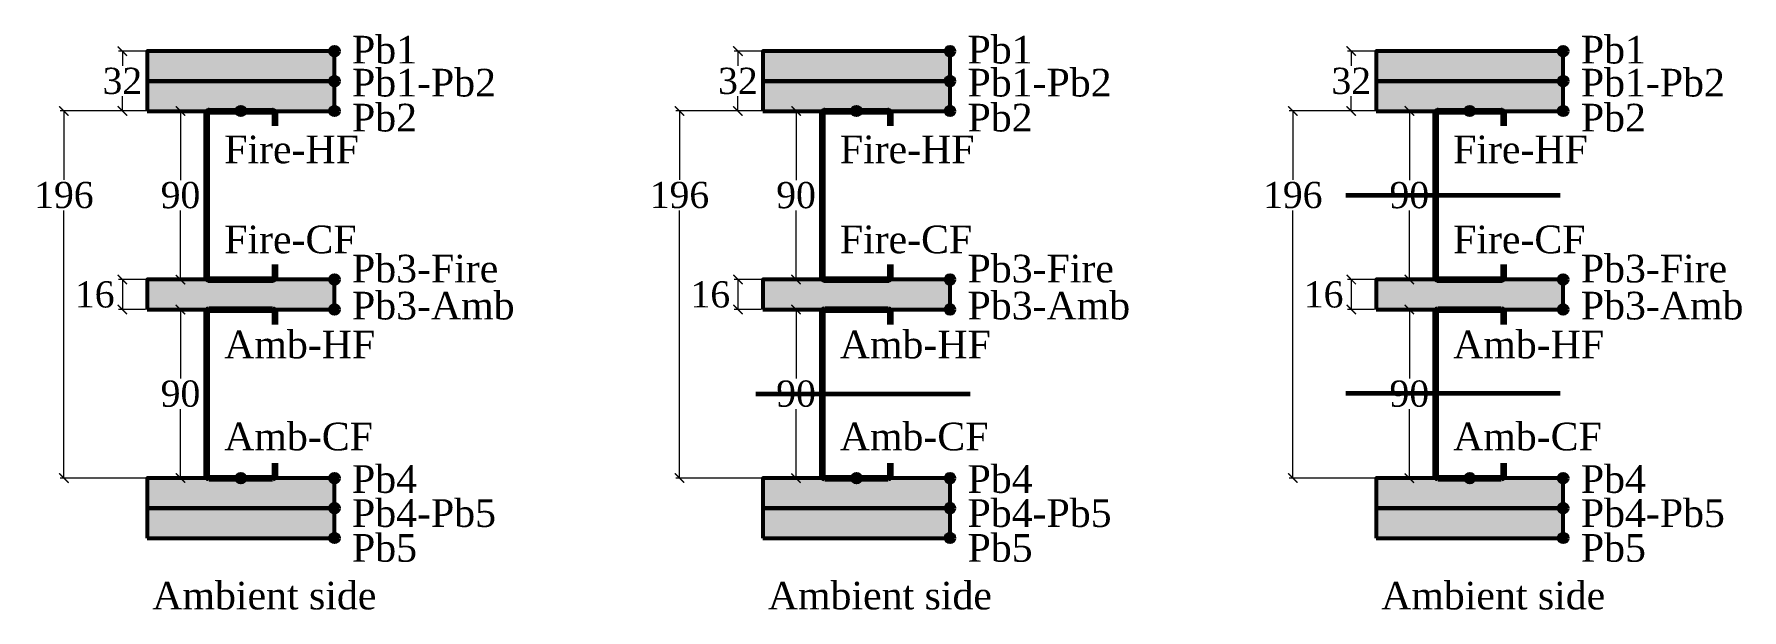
# Model space of a CAD drawing. Header units: millimetres. Extents: x 623 to 1535, y 50 to 1860.
# Drawn here: x 623 to 1535, y 673 to 980 of the extents above; entities that cross this region are included whole.
import ezdxf

# ---------------------------------------------------------------- set-up
doc = ezdxf.new("R2010")
doc.units = ezdxf.units.MM
doc.header["$PDMODE"] = 34
doc.layers.get('0').update_dxf_attribs({"lineweight": 9})
doc.layers.get('Defpoints').update_dxf_attribs({"color": 255})
doc.styles.get("Standard").update_dxf_attribs({"font": 'times.ttf'})
doc.linetypes.add('BATTING', pattern='A,0.00254,-2.54,[134,ltypeshp.shx,S=2.54,R=0,X=-2.54,Y=0],-5.08,[134,ltypeshp.shx,S=2.54,R=180,X=2.54,Y=0],-2.54', length=10.16254)
doc.dimstyles.new('Times new roman', dxfattribs={"dimtxt": 14, "dimasz": 5, "dimexe": 2, "dimexo": 1, "dimgap": 1, "dimtad": 0, "dimtih": 1, "dimtoh": 1, "dimtxsty": 'Standard', "dimblk": 'ARCHTICK', "dimcen": 0, "dimclrd": 256, "dimclre": 256, "dimadec": 0, "dimazin": 0, "dimtfac": 1, "dimtmove": 0, "dimatfit": 3, "dimfxl": 1, "dimlwd": -1, "dimlwe": -1, "dimarcsym": 0})

# ---------------------------------------------------------------- blocks, each defined once
blk = doc.blocks.new('Stud')
at = {"lineweight": 120}
for p, q in [((4630.24, 1668.85), (4630.24, 1756.35)), ((4631.49, 1757.6), (4665.24, 1757.6)), ((4666.49, 1756.35), (4666.49, 1749.6)), ((4666.49, 1675.6), (4666.49, 1668.85)), ((4631.49, 1667.6), (4665.24, 1667.6))]:
    blk.add_line(p, q, dxfattribs=at)
for centre, start, end in [((4631.49, 1756.35), 90, 180), ((4665.24, 1756.35), 0, 90), ((4631.49, 1668.85), 180, 270), ((4665.24, 1668.85), 270, 0)]:
    blk.add_arc(centre, 1.25, start, end, dxfattribs=at)
blk = doc.blocks.new('_ArchTick')
at = {"color": 0, "linetype": 'ByBlock', "const_width": 0.15}
blk.add_lwpolyline([(-0.5, -0.5), (0.5, 0.5)], dxfattribs=at)
blk = doc.blocks.new('*D208')
at = {"transparency": 16777216}
for p, q in [((715.29, 939.26), (698.95, 939.26)), ((700.95, 939.26), (700.95, 902.4)), ((700.95, 849.26), (700.95, 886.11)), ((715.29, 849.26), (698.95, 849.26))]:
    blk.add_line(p, q, dxfattribs=at)
at = {"layer": 'Defpoints', "color": 0, "lineweight": 53, "transparency": 16777216}
for p in [(716.29, 939.26), (700.95, 849.26), (716.29, 849.26)]:
    blk.add_point(p, dxfattribs=at)
at = {"transparency": 16777216, "xscale": 5, "yscale": 5, "zscale": 5}
for p, rotation in [((700.95, 939.26), 90), ((700.95, 849.26), 270)]:
    blk.add_blockref('_ArchTick', p, dxfattribs=dict(at, rotation=rotation))
at = {"color": 0, "lineweight": 53, "transparency": 16777216, "insert": (700.95, 894.26), "char_height": 14, "attachment_point": 5}
blk.add_mtext('90', dxfattribs=at)
blk = doc.blocks.new('*D209')
at = {"transparency": 16777216}
for p, q in [((715.29, 833.26), (698.95, 833.26)), ((700.95, 833.26), (700.95, 796.4)), ((700.95, 743.26), (700.95, 780.11)), ((715.29, 743.26), (698.95, 743.26))]:
    blk.add_line(p, q, dxfattribs=at)
at = {"layer": 'Defpoints', "color": 0, "lineweight": 53, "transparency": 16777216}
for p in [(716.29, 833.26), (700.95, 743.26), (716.29, 743.26)]:
    blk.add_point(p, dxfattribs=at)
at = {"transparency": 16777216, "xscale": 5, "yscale": 5, "zscale": 5}
for p, rotation in [((700.95, 833.26), 90), ((700.95, 743.26), 270)]:
    blk.add_blockref('_ArchTick', p, dxfattribs=dict(at, rotation=rotation))
at = {"color": 0, "lineweight": 53, "transparency": 16777216, "insert": (700.95, 788.26), "char_height": 14, "attachment_point": 5}
blk.add_mtext('90', dxfattribs=at)
blk = doc.blocks.new('*D210')
at = {"transparency": 16777216}
for p, q in [((682.17, 971.26), (667.9, 971.26)), ((669.9, 971.26), (669.9, 963.38)), ((669.9, 939.26), (669.9, 947.13)), ((682.17, 939.26), (667.9, 939.26))]:
    blk.add_line(p, q, dxfattribs=at)
at = {"layer": 'Defpoints', "color": 0, "lineweight": 53, "transparency": 16777216}
for p in [(683.17, 971.26), (669.9, 939.26), (683.17, 939.26)]:
    blk.add_point(p, dxfattribs=at)
at = {"transparency": 16777216, "xscale": 5, "yscale": 5, "zscale": 5}
for p, rotation in [((669.9, 971.26), 90), ((669.9, 939.26), 270)]:
    blk.add_blockref('_ArchTick', p, dxfattribs=dict(at, rotation=rotation))
at = {"color": 0, "lineweight": 53, "transparency": 16777216, "insert": (669.9, 955.26), "char_height": 14, "attachment_point": 5}
blk.add_mtext('32', dxfattribs=at)
blk = doc.blocks.new('*D211')
at = {"transparency": 16777216}
for p, q in [((682.17, 849.26), (667.9, 849.26)), ((669.9, 849.26), (669.9, 833.26)), ((682.17, 833.26), (667.9, 833.26))]:
    blk.add_line(p, q, dxfattribs=at)
at = {"layer": 'Defpoints', "color": 0, "lineweight": 53, "transparency": 16777216}
for p in [(683.17, 849.26), (669.9, 833.26), (683.17, 833.26)]:
    blk.add_point(p, dxfattribs=at)
at = {"transparency": 16777216, "xscale": 5, "yscale": 5, "zscale": 5}
for p, rotation in [((669.9, 849.26), 90), ((669.9, 833.26), 270)]:
    blk.add_blockref('_ArchTick', p, dxfattribs=dict(at, rotation=rotation))
at = {"color": 0, "lineweight": 53, "transparency": 16777216, "insert": (655.17, 841.24), "char_height": 14, "attachment_point": 5}
blk.add_mtext('16', dxfattribs=at)
blk = doc.blocks.new('*D212')
at = {"transparency": 16777216}
for p, q in [((1044.04, 939.26), (1027.7, 939.26)), ((1029.7, 939.26), (1029.7, 902.4)), ((1029.7, 849.26), (1029.7, 886.11)), ((1044.04, 849.26), (1027.7, 849.26))]:
    blk.add_line(p, q, dxfattribs=at)
at = {"layer": 'Defpoints', "color": 0, "lineweight": 53, "transparency": 16777216}
for p in [(1045.04, 939.26), (1029.7, 849.26), (1045.04, 849.26)]:
    blk.add_point(p, dxfattribs=at)
at = {"transparency": 16777216, "xscale": 5, "yscale": 5, "zscale": 5}
for p, rotation in [((1029.7, 939.26), 90), ((1029.7, 849.26), 270)]:
    blk.add_blockref('_ArchTick', p, dxfattribs=dict(at, rotation=rotation))
at = {"color": 0, "lineweight": 53, "transparency": 16777216, "insert": (1029.7, 894.26), "char_height": 14, "attachment_point": 5}
blk.add_mtext('90', dxfattribs=at)
blk = doc.blocks.new('*D213')
at = {"transparency": 16777216}
for p, q in [((1044.04, 833.26), (1027.7, 833.26)), ((1029.7, 833.26), (1029.7, 796.4)), ((1029.7, 743.26), (1029.7, 780.11)), ((1044.04, 743.26), (1027.7, 743.26))]:
    blk.add_line(p, q, dxfattribs=at)
at = {"layer": 'Defpoints', "color": 0, "lineweight": 53, "transparency": 16777216}
for p in [(1045.04, 833.26), (1029.7, 743.26), (1045.04, 743.26)]:
    blk.add_point(p, dxfattribs=at)
at = {"transparency": 16777216, "xscale": 5, "yscale": 5, "zscale": 5}
for p, rotation in [((1029.7, 833.26), 90), ((1029.7, 743.26), 270)]:
    blk.add_blockref('_ArchTick', p, dxfattribs=dict(at, rotation=rotation))
at = {"color": 0, "lineweight": 53, "transparency": 16777216, "insert": (1029.7, 788.26), "char_height": 14, "attachment_point": 5}
blk.add_mtext('90', dxfattribs=at)
blk = doc.blocks.new('*D214')
at = {"transparency": 16777216}
for p, q in [((1010.92, 971.26), (996.65, 971.26)), ((998.65, 971.26), (998.65, 963.38)), ((998.65, 939.26), (998.65, 947.13)), ((1010.92, 939.26), (996.65, 939.26))]:
    blk.add_line(p, q, dxfattribs=at)
at = {"layer": 'Defpoints', "color": 0, "lineweight": 53, "transparency": 16777216}
for p in [(1011.92, 971.26), (998.65, 939.26), (1011.92, 939.26)]:
    blk.add_point(p, dxfattribs=at)
at = {"transparency": 16777216, "xscale": 5, "yscale": 5, "zscale": 5}
for p, rotation in [((998.65, 971.26), 90), ((998.65, 939.26), 270)]:
    blk.add_blockref('_ArchTick', p, dxfattribs=dict(at, rotation=rotation))
at = {"color": 0, "lineweight": 53, "transparency": 16777216, "insert": (998.65, 955.26), "char_height": 14, "attachment_point": 5}
blk.add_mtext('32', dxfattribs=at)
blk = doc.blocks.new('*D215')
at = {"transparency": 16777216}
for p, q in [((1010.92, 849.26), (996.65, 849.26)), ((998.65, 849.26), (998.65, 833.26)), ((1010.92, 833.26), (996.65, 833.26))]:
    blk.add_line(p, q, dxfattribs=at)
at = {"layer": 'Defpoints', "color": 0, "lineweight": 53, "transparency": 16777216}
for p in [(1011.92, 849.26), (998.65, 833.26), (1011.92, 833.26)]:
    blk.add_point(p, dxfattribs=at)
at = {"transparency": 16777216, "xscale": 5, "yscale": 5, "zscale": 5}
for p, rotation in [((998.65, 849.26), 90), ((998.65, 833.26), 270)]:
    blk.add_blockref('_ArchTick', p, dxfattribs=dict(at, rotation=rotation))
at = {"color": 0, "lineweight": 53, "transparency": 16777216, "insert": (983.92, 841.24), "char_height": 14, "attachment_point": 5}
blk.add_mtext('16', dxfattribs=at)
blk = doc.blocks.new('*D216')
at = {"transparency": 16777216}
for p, q in [((1371.59, 939.26), (1355.24, 939.26)), ((1357.24, 939.26), (1357.24, 902.4)), ((1357.24, 849.26), (1357.24, 886.11)), ((1371.59, 849.26), (1355.24, 849.26))]:
    blk.add_line(p, q, dxfattribs=at)
at = {"layer": 'Defpoints', "color": 0, "lineweight": 53, "transparency": 16777216}
for p in [(1372.59, 939.26), (1357.24, 849.26), (1372.59, 849.26)]:
    blk.add_point(p, dxfattribs=at)
at = {"transparency": 16777216, "xscale": 5, "yscale": 5, "zscale": 5}
for p, rotation in [((1357.24, 939.26), 90), ((1357.24, 849.26), 270)]:
    blk.add_blockref('_ArchTick', p, dxfattribs=dict(at, rotation=rotation))
at = {"color": 0, "lineweight": 53, "transparency": 16777216, "insert": (1357.24, 894.26), "char_height": 14, "attachment_point": 5}
blk.add_mtext('90', dxfattribs=at)
blk = doc.blocks.new('*D217')
at = {"transparency": 16777216}
for p, q in [((1371.59, 833.26), (1355.24, 833.26)), ((1357.24, 833.26), (1357.24, 796.4)), ((1357.24, 743.26), (1357.24, 780.11)), ((1371.59, 743.26), (1355.24, 743.26))]:
    blk.add_line(p, q, dxfattribs=at)
at = {"layer": 'Defpoints', "color": 0, "lineweight": 53, "transparency": 16777216}
for p in [(1372.59, 833.26), (1357.24, 743.26), (1372.59, 743.26)]:
    blk.add_point(p, dxfattribs=at)
at = {"transparency": 16777216, "xscale": 5, "yscale": 5, "zscale": 5}
for p, rotation in [((1357.24, 833.26), 90), ((1357.24, 743.26), 270)]:
    blk.add_blockref('_ArchTick', p, dxfattribs=dict(at, rotation=rotation))
at = {"color": 0, "lineweight": 53, "transparency": 16777216, "insert": (1357.24, 788.26), "char_height": 14, "attachment_point": 5}
blk.add_mtext('90', dxfattribs=at)
blk = doc.blocks.new('*D218')
at = {"transparency": 16777216}
for p, q in [((1338.46, 971.26), (1324.2, 971.26)), ((1326.2, 971.26), (1326.2, 963.38)), ((1326.2, 939.26), (1326.2, 947.13)), ((1338.46, 939.26), (1324.2, 939.26))]:
    blk.add_line(p, q, dxfattribs=at)
at = {"layer": 'Defpoints', "color": 0, "lineweight": 53, "transparency": 16777216}
for p in [(1339.46, 971.26), (1326.2, 939.26), (1339.46, 939.26)]:
    blk.add_point(p, dxfattribs=at)
at = {"transparency": 16777216, "xscale": 5, "yscale": 5, "zscale": 5}
for p, rotation in [((1326.2, 971.26), 90), ((1326.2, 939.26), 270)]:
    blk.add_blockref('_ArchTick', p, dxfattribs=dict(at, rotation=rotation))
at = {"color": 0, "lineweight": 53, "transparency": 16777216, "insert": (1326.2, 955.26), "char_height": 14, "attachment_point": 5}
blk.add_mtext('32', dxfattribs=at)
blk = doc.blocks.new('*D219')
at = {"transparency": 16777216}
for p, q in [((1338.46, 849.26), (1324.2, 849.26)), ((1326.2, 849.26), (1326.2, 833.26)), ((1338.46, 833.26), (1324.2, 833.26))]:
    blk.add_line(p, q, dxfattribs=at)
at = {"layer": 'Defpoints', "color": 0, "lineweight": 53, "transparency": 16777216}
for p in [(1339.46, 849.26), (1326.2, 833.26), (1339.46, 833.26)]:
    blk.add_point(p, dxfattribs=at)
at = {"transparency": 16777216, "xscale": 5, "yscale": 5, "zscale": 5}
for p, rotation in [((1326.2, 849.26), 90), ((1326.2, 833.26), 270)]:
    blk.add_blockref('_ArchTick', p, dxfattribs=dict(at, rotation=rotation))
at = {"color": 0, "lineweight": 53, "transparency": 16777216, "insert": (1311.47, 841.24), "char_height": 14, "attachment_point": 5}
blk.add_mtext('16', dxfattribs=at)
blk = doc.blocks.new('*D241')
at = {"transparency": 16777216}
for p, q in [((682.17, 939.26), (636.69, 939.26)), ((638.69, 939.26), (638.69, 902.47)), ((638.69, 743.26), (638.69, 886.19)), ((682.17, 743.26), (636.69, 743.26))]:
    blk.add_line(p, q, dxfattribs=at)
at = {"layer": 'Defpoints', "color": 0, "lineweight": 53, "transparency": 16777216}
for p in [(683.17, 939.26), (638.69, 743.26), (683.17, 743.26)]:
    blk.add_point(p, dxfattribs=at)
at = {"transparency": 16777216, "xscale": 5, "yscale": 5, "zscale": 5}
for p, rotation in [((638.69, 939.26), 90), ((638.69, 743.26), 270)]:
    blk.add_blockref('_ArchTick', p, dxfattribs=dict(at, rotation=rotation))
at = {"color": 0, "lineweight": 53, "transparency": 16777216, "insert": (638.69, 894.33), "char_height": 14, "attachment_point": 5}
blk.add_mtext('196', dxfattribs=at)
blk = doc.blocks.new('*D242')
at = {"transparency": 16777216}
for p, q in [((1010.92, 939.26), (965.44, 939.26)), ((967.44, 939.26), (967.44, 902.47)), ((967.44, 743.26), (967.44, 886.19)), ((1010.92, 743.26), (965.44, 743.26))]:
    blk.add_line(p, q, dxfattribs=at)
at = {"layer": 'Defpoints', "color": 0, "lineweight": 53, "transparency": 16777216}
for p in [(1011.92, 939.26), (967.44, 743.26), (1011.92, 743.26)]:
    blk.add_point(p, dxfattribs=at)
at = {"transparency": 16777216, "xscale": 5, "yscale": 5, "zscale": 5}
for p, rotation in [((967.44, 939.26), 90), ((967.44, 743.26), 270)]:
    blk.add_blockref('_ArchTick', p, dxfattribs=dict(at, rotation=rotation))
at = {"color": 0, "lineweight": 53, "transparency": 16777216, "insert": (967.44, 894.33), "char_height": 14, "attachment_point": 5}
blk.add_mtext('196', dxfattribs=at)
blk = doc.blocks.new('*D243')
at = {"transparency": 16777216}
for p, q in [((1338.46, 939.26), (1292.99, 939.26)), ((1294.99, 939.26), (1294.99, 902.47)), ((1294.99, 743.26), (1294.99, 886.19)), ((1338.46, 743.26), (1292.99, 743.26))]:
    blk.add_line(p, q, dxfattribs=at)
at = {"layer": 'Defpoints', "color": 0, "lineweight": 53, "transparency": 16777216}
for p in [(1339.46, 939.26), (1294.99, 743.26), (1339.46, 743.26)]:
    blk.add_point(p, dxfattribs=at)
at = {"transparency": 16777216, "xscale": 5, "yscale": 5, "zscale": 5}
for p, rotation in [((1294.99, 939.26), 90), ((1294.99, 743.26), 270)]:
    blk.add_blockref('_ArchTick', p, dxfattribs=dict(at, rotation=rotation))
at = {"color": 0, "lineweight": 53, "transparency": 16777216, "insert": (1294.99, 894.33), "char_height": 14, "attachment_point": 5}
blk.add_mtext('196', dxfattribs=at)

msp = doc.modelspace()

# ---------------------------------------------------------------- hatches: boundary and pattern name
at = {"lineweight": 53, "true_color": 0xf7abae}
h = msp.add_hatch(color=241, dxfattribs=at)
h.dxf.hatch_style = 1
h.paths.add_polyline_path([(683.168, 971.256), (683.168, 955.256), (783.168, 955.256), (783.168, 971.256)])
at = {"lineweight": 53, "true_color": 0x2776bb}
h = msp.add_hatch(color=152, dxfattribs=at)
h.dxf.hatch_style = 1
h.paths.add_polyline_path([(785.471, 971.256, 1), (780.865, 971.256, 1)])
at = {"lineweight": 53, "true_color": 0xf7abae}
h = msp.add_hatch(color=241, dxfattribs=at)
h.dxf.hatch_style = 1
h.paths.add_polyline_path([(1011.918, 971.256), (1011.918, 955.256), (1111.918, 955.256), (1111.918, 971.256)])
at = {"lineweight": 53, "true_color": 0x2776bb}
h = msp.add_hatch(color=152, dxfattribs=at)
h.dxf.hatch_style = 1
h.paths.add_polyline_path([(1114.221, 971.256, 1), (1109.615, 971.256, 1)])
at = {"lineweight": 53, "true_color": 0xf7abae}
h = msp.add_hatch(color=241, dxfattribs=at)
h.dxf.hatch_style = 1
h.paths.add_polyline_path([(1339.464, 971.256), (1339.464, 955.256), (1439.464, 955.256), (1439.464, 971.256)])
at = {"lineweight": 53, "true_color": 0x2776bb}
h = msp.add_hatch(color=152, dxfattribs=at)
h.dxf.hatch_style = 1
h.paths.add_polyline_path([(1441.767, 971.256, 1), (1437.161, 971.256, 1)])
at = {"lineweight": 53, "true_color": 0xf7abae}
h = msp.add_hatch(color=241, dxfattribs=at)
h.dxf.hatch_style = 1
h.paths.add_polyline_path([(683.168, 955.256), (683.168, 939.256), (783.168, 939.256), (783.168, 955.256)])
at = {"lineweight": 53, "true_color": 0x2776bb}
h = msp.add_hatch(color=152, dxfattribs=at)
h.dxf.hatch_style = 1
h.paths.add_polyline_path([(785.471, 955.256, 1), (780.865, 955.256, 1)])
at = {"lineweight": 53, "true_color": 0xf7abae}
h = msp.add_hatch(color=241, dxfattribs=at)
h.dxf.hatch_style = 1
h.paths.add_polyline_path([(1011.918, 955.256), (1011.918, 939.256), (1111.918, 939.256), (1111.918, 955.256)])
at = {"lineweight": 53, "true_color": 0x2776bb}
h = msp.add_hatch(color=152, dxfattribs=at)
h.dxf.hatch_style = 1
h.paths.add_polyline_path([(1114.221, 955.256, 1), (1109.615, 955.256, 1)])
at = {"lineweight": 53, "true_color": 0xf7abae}
h = msp.add_hatch(color=241, dxfattribs=at)
h.dxf.hatch_style = 1
h.paths.add_polyline_path([(1339.464, 955.256), (1339.464, 939.256), (1439.464, 939.256), (1439.464, 955.256)])
at = {"lineweight": 53, "true_color": 0x2776bb}
h = msp.add_hatch(color=152, dxfattribs=at)
h.dxf.hatch_style = 1
h.paths.add_polyline_path([(1441.767, 955.256, 1), (1437.161, 955.256, 1)])
h = msp.add_hatch(color=152, dxfattribs=at)
h.dxf.hatch_style = 1
h.paths.add_polyline_path([(735.471, 939.256, 1), (730.865, 939.256, 1)])
h = msp.add_hatch(color=152, dxfattribs=at)
h.dxf.hatch_style = 1
h.paths.add_polyline_path([(785.471, 939.256, 1), (780.865, 939.256, 1)])
h = msp.add_hatch(color=152, dxfattribs=at)
h.dxf.hatch_style = 1
h.paths.add_polyline_path([(1064.221, 939.256, 1), (1059.615, 939.256, 1)])
h = msp.add_hatch(color=152, dxfattribs=at)
h.dxf.hatch_style = 1
h.paths.add_polyline_path([(1114.221, 939.256, 1), (1109.615, 939.256, 1)])
h = msp.add_hatch(color=152, dxfattribs=at)
h.dxf.hatch_style = 1
h.paths.add_polyline_path([(1391.767, 939.256, 1), (1387.161, 939.256, 1)])
h = msp.add_hatch(color=152, dxfattribs=at)
h.dxf.hatch_style = 1
h.paths.add_polyline_path([(1441.767, 939.256, 1), (1437.161, 939.256, 1)])
at = {"lineweight": 53, "true_color": 0xf7abae}
h = msp.add_hatch(color=241, dxfattribs=at)
h.dxf.hatch_style = 1
h.paths.add_polyline_path([(683.168, 849.256), (683.168, 833.256), (783.168, 833.256), (783.168, 849.256)])
at = {"lineweight": 53, "true_color": 0x2776bb}
h = msp.add_hatch(color=152, dxfattribs=at)
h.dxf.hatch_style = 1
h.paths.add_polyline_path([(785.471, 849.256, 1), (780.865, 849.256, 1)])
at = {"lineweight": 53, "true_color": 0xf7abae}
h = msp.add_hatch(color=241, dxfattribs=at)
h.dxf.hatch_style = 1
h.paths.add_polyline_path([(1011.918, 849.256), (1011.918, 833.256), (1111.918, 833.256), (1111.918, 849.256)])
at = {"lineweight": 53, "true_color": 0x2776bb}
h = msp.add_hatch(color=152, dxfattribs=at)
h.dxf.hatch_style = 1
h.paths.add_polyline_path([(1114.221, 849.256, 1), (1109.615, 849.256, 1)])
at = {"lineweight": 53, "true_color": 0xf7abae}
h = msp.add_hatch(color=241, dxfattribs=at)
h.dxf.hatch_style = 1
h.paths.add_polyline_path([(1339.464, 849.256), (1339.464, 833.256), (1439.464, 833.256), (1439.464, 849.256)])
at = {"lineweight": 53, "true_color": 0x2776bb}
h = msp.add_hatch(color=152, dxfattribs=at)
h.dxf.hatch_style = 1
h.paths.add_polyline_path([(1441.767, 849.256, 1), (1437.161, 849.256, 1)])
h = msp.add_hatch(color=152, dxfattribs=at)
h.dxf.hatch_style = 1
h.paths.add_polyline_path([(785.471, 833.256, 1), (780.865, 833.256, 1)])
h = msp.add_hatch(color=152, dxfattribs=at)
h.dxf.hatch_style = 1
h.paths.add_polyline_path([(1114.221, 833.256, 1), (1109.615, 833.256, 1)])
h = msp.add_hatch(color=152, dxfattribs=at)
h.dxf.hatch_style = 1
h.paths.add_polyline_path([(1441.767, 833.256, 1), (1437.161, 833.256, 1)])
at = {"lineweight": 53, "true_color": 0xf7abae}
h = msp.add_hatch(color=241, dxfattribs=at)
h.dxf.hatch_style = 1
h.paths.add_polyline_path([(683.168, 743.256), (683.168, 727.256), (783.168, 727.256), (783.168, 743.256)])
at = {"lineweight": 53, "true_color": 0x2776bb}
h = msp.add_hatch(color=152, dxfattribs=at)
h.dxf.hatch_style = 1
h.paths.add_polyline_path([(735.471, 743.256, 1), (730.865, 743.256, 1)])
h = msp.add_hatch(color=152, dxfattribs=at)
h.dxf.hatch_style = 1
h.paths.add_polyline_path([(785.471, 743.256, 1), (780.865, 743.256, 1)])
at = {"lineweight": 53, "true_color": 0xf7abae}
h = msp.add_hatch(color=241, dxfattribs=at)
h.dxf.hatch_style = 1
h.paths.add_polyline_path([(1011.918, 743.256), (1011.918, 727.256), (1111.918, 727.256), (1111.918, 743.256)])
at = {"lineweight": 53, "true_color": 0x2776bb}
h = msp.add_hatch(color=152, dxfattribs=at)
h.dxf.hatch_style = 1
h.paths.add_polyline_path([(1064.221, 743.256, 1), (1059.615, 743.256, 1)])
h = msp.add_hatch(color=152, dxfattribs=at)
h.dxf.hatch_style = 1
h.paths.add_polyline_path([(1114.221, 743.256, 1), (1109.615, 743.256, 1)])
at = {"lineweight": 53, "true_color": 0xf7abae}
h = msp.add_hatch(color=241, dxfattribs=at)
h.dxf.hatch_style = 1
h.paths.add_polyline_path([(1339.464, 743.256), (1339.464, 727.256), (1439.464, 727.256), (1439.464, 743.256)])
at = {"lineweight": 53, "true_color": 0x2776bb}
h = msp.add_hatch(color=152, dxfattribs=at)
h.dxf.hatch_style = 1
h.paths.add_polyline_path([(1391.767, 743.256, 1), (1387.161, 743.256, 1)])
h = msp.add_hatch(color=152, dxfattribs=at)
h.dxf.hatch_style = 1
h.paths.add_polyline_path([(1441.767, 743.256, 1), (1437.161, 743.256, 1)])
at = {"lineweight": 53, "true_color": 0xf7abae}
h = msp.add_hatch(color=241, dxfattribs=at)
h.dxf.hatch_style = 1
h.paths.add_polyline_path([(683.168, 727.256), (683.168, 711.256), (783.168, 711.256), (783.168, 727.256)])
at = {"lineweight": 53, "true_color": 0x2776bb}
h = msp.add_hatch(color=152, dxfattribs=at)
h.dxf.hatch_style = 1
h.paths.add_polyline_path([(785.471, 727.256, 1), (780.865, 727.256, 1)])
at = {"lineweight": 53, "true_color": 0xf7abae}
h = msp.add_hatch(color=241, dxfattribs=at)
h.dxf.hatch_style = 1
h.paths.add_polyline_path([(1011.918, 727.256), (1011.918, 711.256), (1111.918, 711.256), (1111.918, 727.256)])
at = {"lineweight": 53, "true_color": 0x2776bb}
h = msp.add_hatch(color=152, dxfattribs=at)
h.dxf.hatch_style = 1
h.paths.add_polyline_path([(1114.221, 727.256, 1), (1109.615, 727.256, 1)])
at = {"lineweight": 53, "true_color": 0xf7abae}
h = msp.add_hatch(color=241, dxfattribs=at)
h.dxf.hatch_style = 1
h.paths.add_polyline_path([(1339.464, 727.256), (1339.464, 711.256), (1439.464, 711.256), (1439.464, 727.256)])
at = {"lineweight": 53, "true_color": 0x2776bb}
h = msp.add_hatch(color=152, dxfattribs=at)
h.dxf.hatch_style = 1
h.paths.add_polyline_path([(1441.767, 727.256, 1), (1437.161, 727.256, 1)])
h = msp.add_hatch(color=152, dxfattribs=at)
h.dxf.hatch_style = 1
h.paths.add_polyline_path([(785.471, 711.256, 1), (780.865, 711.256, 1)])
h = msp.add_hatch(color=152, dxfattribs=at)
h.dxf.hatch_style = 1
h.paths.add_polyline_path([(1114.221, 711.256, 1), (1109.615, 711.256, 1)])
h = msp.add_hatch(color=152, dxfattribs=at)
h.dxf.hatch_style = 1
h.paths.add_polyline_path([(1441.767, 711.256, 1), (1437.161, 711.256, 1)])

# ---------------------------------------------------------------- linework, layer by layer
at = {"lineweight": 53}
for points in [[(683.168, 955.256), (783.168, 955.256), (783.168, 971.256), (683.168, 971.256)], [(1011.918, 955.256), (1111.918, 955.256), (1111.918, 971.256), (1011.918, 971.256)], [(1339.464, 955.256), (1439.464, 955.256), (1439.464, 971.256), (1339.464, 971.256)], [(683.168, 939.256), (783.168, 939.256), (783.168, 955.256), (683.168, 955.256)], [(1011.918, 939.256), (1111.918, 939.256), (1111.918, 955.256), (1011.918, 955.256)], [(1339.464, 939.256), (1439.464, 939.256), (1439.464, 955.256), (1339.464, 955.256)], [(683.168, 833.256), (783.168, 833.256), (783.168, 849.256), (683.168, 849.256)], [(1011.918, 833.256), (1111.918, 833.256), (1111.918, 849.256), (1011.918, 849.256)], [(1339.464, 833.256), (1439.464, 833.256), (1439.464, 849.256), (1339.464, 849.256)], [(683.168, 727.256), (783.168, 727.256), (783.168, 743.256), (683.168, 743.256)], [(1011.918, 727.256), (1111.918, 727.256), (1111.918, 743.256), (1011.918, 743.256)], [(1339.464, 727.256), (1439.464, 727.256), (1439.464, 743.256), (1339.464, 743.256)], [(683.168, 711.256), (783.168, 711.256), (783.168, 727.256), (683.168, 727.256)], [(1011.918, 711.256), (1111.918, 711.256), (1111.918, 727.256), (1011.918, 727.256)], [(1339.464, 711.256), (1439.464, 711.256), (1439.464, 727.256), (1339.464, 727.256)]]:
    msp.add_lwpolyline(points, close=True, dxfattribs=at)
at = {"color": 177, "linetype": 'BATTING', "lineweight": 60, "ltscale": 4.3, "true_color": 0x293189}
for points in [[(1323.4, 894.256), (1437.774, 894.256)], [(1008.3, 788.256), (1122.674, 788.256)], [(1323.4, 788.603), (1437.774, 788.603)]]:
    msp.add_lwpolyline(points, dxfattribs=at)
at = {"lineweight": 53}
for centre in [(783.168, 971.256), (1111.918, 971.256), (1439.464, 971.256), (783.168, 955.256), (1111.918, 955.256), (1439.464, 955.256), (733.168, 939.256), (783.168, 939.256), (1061.918, 939.256), (1111.918, 939.256), (1389.464, 939.256), (1439.464, 939.256), (783.168, 849.256), (1111.918, 849.256), (1439.464, 849.256), (783.168, 833.256), (1111.918, 833.256), (1439.464, 833.256), (733.168, 743.256), (783.168, 743.256), (1061.918, 743.256), (1111.918, 743.256), (1389.464, 743.256), (1439.464, 743.256), (783.168, 727.256), (1111.918, 727.256), (1439.464, 727.256), (783.168, 711.256), (1111.918, 711.256), (1439.464, 711.256)]:
    msp.add_circle(centre, 2.303, dxfattribs=at)

# ---------------------------------------------------------------- block references
at = {"lineweight": -3}
for p in [(-3915.202, -818.347), (-3586.452, -818.347), (-3258.906, -818.347), (-3915.202, -924.347), (-3586.452, -924.347), (-3258.906, -924.347)]:
    msp.add_blockref('Stud', p, dxfattribs=at)

# ---------------------------------------------------------------- texts
at = {"lineweight": 53, "char_height": 14.7814, "attachment_point": 1}
for s, insert, width in [('Pb1', (792.542, 979.402), 41.76421), ('Pb1', (1121.292, 979.402), 41.76421), ('Pb1', (1448.838, 979.402), 41.76421), ('Pb1-Pb2', (792.542, 961.785), 41.76421), ('Pb1-Pb2', (1121.292, 961.785), 41.76421), ('Pb1-Pb2', (1448.838, 961.785), 41.76421), ('Pb2', (792.542, 943.119), 41.76421), ('Pb2', (1121.292, 943.119), 41.76421), ('Pb2', (1448.838, 943.119), 41.76421), ('Fire-HF', (724.316, 926.14), 41.76421), ('Fire-HF', (1053.066, 926.14), 41.76421), ('Fire-HF', (1380.612, 926.14), 41.76421), ('Fire-CF', (724.316, 878.078), 41.76421), ('Fire-CF', (1053.066, 878.078), 41.76421), ('Fire-CF', (1380.612, 878.078), 41.76421), ('Pb3-Fire', (792.542, 862.514), 97.47246), ('Pb3-Fire', (1121.292, 862.514), 97.47246), ('Pb3-Fire', (1448.838, 862.514), 97.47246), ('Pb3-Amb', (792.542, 842.744), 41.76421), ('Pb3-Amb', (1121.292, 842.744), 41.76421), ('Pb3-Amb', (1448.838, 842.744), 41.76421), ('Amb-HF', (724.316, 821.958), 41.76421), ('Amb-HF', (1053.066, 821.958), 41.76421), ('Amb-HF', (1380.612, 821.958), 41.76421), ('Amb-CF', (724.316, 772.846), 41.76421), ('Amb-CF', (1053.066, 772.846), 41.76421), ('Amb-CF', (1380.612, 772.846), 41.76421), ('Pb4', (792.542, 750.136), 41.76421), ('Pb4', (1121.292, 750.136), 41.76421), ('Pb4', (1448.838, 750.136), 41.76421), ('Pb4-Pb5', (792.542, 731.96), 41.76421), ('Pb4-Pb5', (1121.292, 731.96), 41.76421), ('Pb4-Pb5', (1448.838, 731.96), 41.76421), ('Pb5', (792.542, 713.373), 41.76421), ('Pb5', (1121.292, 713.373), 41.76421), ('Pb5', (1448.838, 713.373), 41.76421), ('Ambient side', (685.889, 687.911), 120.25435), ('Ambient side', (1014.64, 687.911), 120.25435), ('Ambient side', (1342.186, 687.911), 120.25435)]:
    msp.add_mtext(s, dxfattribs=dict(at, insert=insert, width=width))

# ---------------------------------------------------------------- dimensions: what is measured, and where the dimension line sits
at = {"lineweight": 53}
for base, p1, p2, picture, middle in [((669.901, 939.256), (683.168, 971.256), (683.168, 939.256), '*D210', (669.901, 955.256)), ((998.651, 939.256), (1011.918, 971.256), (1011.918, 939.256), '*D214', (998.651, 955.256)), ((1326.197, 939.256), (1339.464, 971.256), (1339.464, 939.256), '*D218', (1326.197, 955.256)), ((700.946, 849.256), (716.293, 939.256), (716.293, 849.256), '*D208', (700.946, 894.256)), ((1029.696, 849.256), (1045.043, 939.256), (1045.043, 849.256), '*D212', (1029.696, 894.256)), ((1357.242, 849.256), (1372.589, 939.256), (1372.589, 849.256), '*D216', (1357.242, 894.256))]:
    dim = msp.add_linear_dim(base=base, p1=p1, p2=p2, angle=90, dimstyle='Times new roman', dxfattribs=at)
    dim.commit()
    dim.dimension.update_dxf_attribs({"geometry": picture, "text_midpoint": middle})
for base, p1, p2, picture, middle in [((638.693, 743.256), (683.168, 939.256), (683.168, 743.256), '*D241', (638.693, 894.326)), ((967.443, 743.256), (1011.918, 939.256), (1011.918, 743.256), '*D242', (967.443, 894.326)), ((1294.989, 743.256), (1339.464, 939.256), (1339.464, 743.256), '*D243', (1294.989, 894.326))]:
    dim = msp.add_linear_dim(base=base, p1=p1, p2=p2, angle=90, dimstyle='Times new roman', dxfattribs=at)
    dim.commit()
    dim.dimension.update_dxf_attribs({"geometry": picture, "text_midpoint": middle, "dimtype": 160})
for base, p1, p2, picture, middle in [((669.901, 833.256), (683.168, 849.256), (683.168, 833.256), '*D211', (655.175, 841.241)), ((998.651, 833.256), (1011.918, 849.256), (1011.918, 833.256), '*D215', (983.925, 841.241)), ((1326.197, 833.256), (1339.464, 849.256), (1339.464, 833.256), '*D219', (1311.471, 841.241))]:
    dim = msp.add_linear_dim(base=base, p1=p1, p2=p2, angle=90, dimstyle='Times new roman', override={"dimtmove": 2}, dxfattribs=at)
    dim.commit()
    dim.dimension.update_dxf_attribs({"geometry": picture, "text_midpoint": middle, "dimtype": 160})
for base, p1, p2, picture, middle in [((700.946, 743.256), (716.293, 833.256), (716.293, 743.256), '*D209', (700.946, 788.256)), ((1029.696, 743.256), (1045.043, 833.256), (1045.043, 743.256), '*D213', (1029.696, 788.256)), ((1357.242, 743.256), (1372.589, 833.256), (1372.589, 743.256), '*D217', (1357.242, 788.256))]:
    dim = msp.add_linear_dim(base=base, p1=p1, p2=p2, angle=90, dimstyle='Times new roman', override={"dimtmove": 1}, dxfattribs=at)
    dim.commit()
    dim.dimension.update_dxf_attribs({"geometry": picture, "text_midpoint": middle})

doc.saveas('drawing.dxf')
